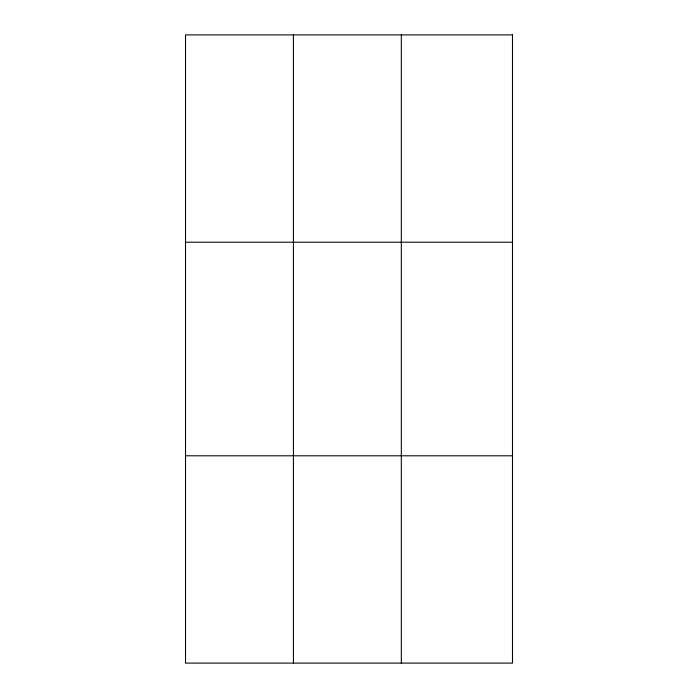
<?xml version="1.0" encoding="UTF-8"?>
<svg xmlns="http://www.w3.org/2000/svg" width="698" height="698" viewBox="0 0 698 698"><rect width="100%" height="100%" fill="white"/><g stroke="black" fill="none" stroke-linecap="round" stroke-linejoin="round"><path stroke-width="1.05" d="M293.422 34.9L293.422 663.1M401.315 34.9L401.315 663.1M185.528 242.206L512.472 242.206M185.528 455.794L512.472 455.794M512.472 34.9L512.472 663.1L185.528 663.1L185.528 34.9L512.472 34.9"/></g></svg>
